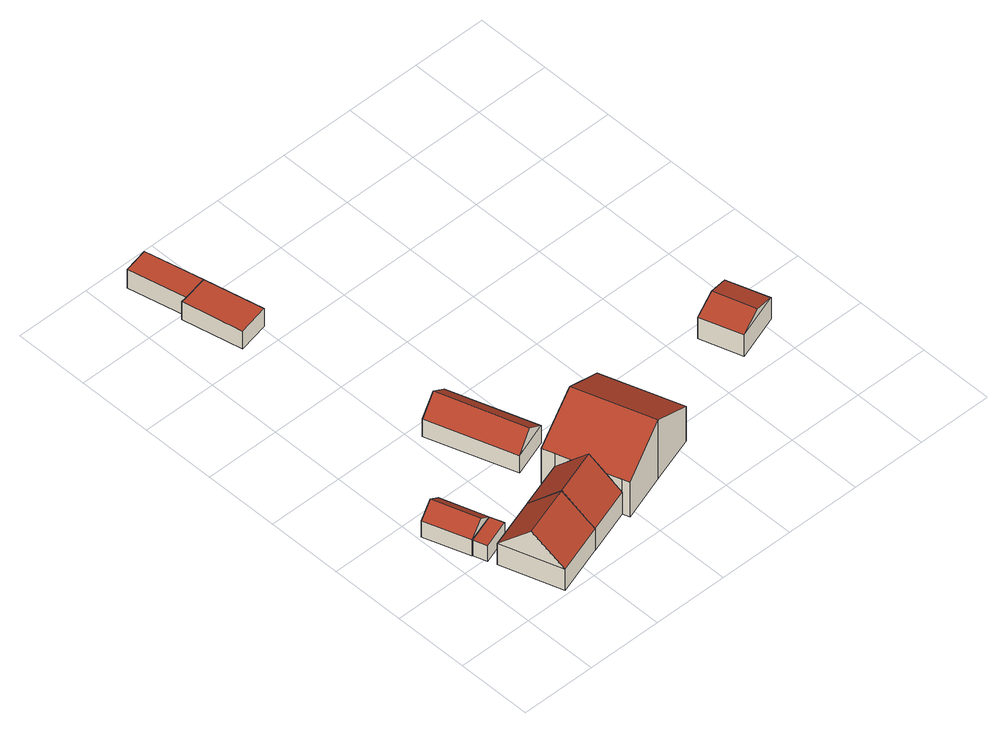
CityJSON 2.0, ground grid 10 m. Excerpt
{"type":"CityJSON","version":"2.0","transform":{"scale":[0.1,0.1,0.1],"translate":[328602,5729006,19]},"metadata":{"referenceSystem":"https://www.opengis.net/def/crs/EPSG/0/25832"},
"CityObjects":{
"building1":{"type":"Building","attributes":{"Geometrietyp2DReferenz":"3000","Gemeindeschluessel":"05170048","function":"31001_2723","roofType":"3100","measuredHeight":4.12},"address":[{"country":"Germany","locality":"Wesel","thoroughfareNumber":"28","thoroughfareName":"Schüttwich"}],"geometry":[{"type":"Solid","lod":"2","boundaries":[[[[0,1,2,3]],[[4,5,1,0]],[[6,7,5,4]],[[3,2,7,6]],[[0,8,4]],[[6,9,3]],[[3,9,8,0]],[[4,8,9,6]],[[1,5,7,2]]]],"semantics":{"surfaces":[{"type":"WallSurface"},{"type":"RoofSurface"},{"type":"GroundSurface"}],"values":[[0,0,0,0,0,0,1,1,2]]}}]},
"building2":{"type":"Building","attributes":{"Geometrietyp2DReferenz":"3000","Gemeindeschluessel":"05170048","function":"31001_2723","roofType":"1000","measuredHeight":2.31},"address":[{"country":"Germany","locality":"Wesel","thoroughfareNumber":"28","thoroughfareName":"Schüttwich"}],"geometry":[{"type":"Solid","lod":"2","boundaries":[[[[10,11,12,0]],[[13,14,11,10]],[[4,15,14,13]],[[0,12,15,4]],[[13,10,0,4]],[[11,14,15,12]]]],"semantics":{"surfaces":[{"type":"WallSurface"},{"type":"RoofSurface"},{"type":"GroundSurface"}],"values":[[0,0,0,0,1,2]]}}]},
"building3":{"type":"Building","attributes":{"Geometrietyp2DReferenz":"3000","Gemeindeschluessel":"05170048","function":"31001_2723","roofType":"3100","measuredHeight":7.21},"address":[{"country":"Germany","locality":"Wesel","thoroughfareNumber":"28","thoroughfareName":"Schüttwich"}],"geometry":[{"type":"Solid","lod":"2","boundaries":[[[[16,17,18,19]],[[20,21,17,16]],[[22,23,21,20]],[[19,18,23,22]],[[16,24,20]],[[22,25,19]],[[19,25,24,16]],[[20,24,25,22]],[[17,21,23,18]]]],"semantics":{"surfaces":[{"type":"WallSurface"},{"type":"RoofSurface"},{"type":"GroundSurface"}],"values":[[0,0,0,0,0,0,1,1,2]]}}]},
"building4":{"type":"Building","attributes":{"Geometrietyp2DReferenz":"3000","Gemeindeschluessel":"05170048","function":"31001_2463","roofType":"3100","measuredHeight":4.74},"address":[{"country":"Germany","locality":"Wesel","thoroughfareNumber":"28","thoroughfareName":"Schüttwich"}],"geometry":[{"type":"Solid","lod":"2","boundaries":[[[[26,27,28,29]],[[30,31,27,26]],[[32,33,31,30]],[[29,28,33,32]],[[26,34,30]],[[32,35,29]],[[29,35,34,26]],[[30,34,35,32]],[[27,31,33,28]]]],"semantics":{"surfaces":[{"type":"WallSurface"},{"type":"RoofSurface"},{"type":"GroundSurface"}],"values":[[0,0,0,0,0,0,1,1,2]]}}]},
"building5":{"type":"Building","attributes":{"Gemeindeschluessel":"05170048","Geometrietyp2DReferenz":"3000","function":"31001_1010"},"address":[{"country":"Germany","locality":"Wesel","thoroughfareNumber":"28","thoroughfareName":"Schüttwich"}],"children":["building5-1","building5-2"]},
"building5-1":{"type":"BuildingPart","attributes":{"roofType":"3100","measuredHeight":9.22},"parents":["building5"],"geometry":[{"type":"MultiSurface","lod":"2","boundaries":[[[36,37,38,39]],[[40,41,37,36]],[[42,43,41,40]],[[44,45,43,42]],[[46,47,45,44]],[[48,49,47,46]],[[50,51,49,48]],[[36,39,50,48,46,40]],[[44,42,40,46]],[[38,37,41,43,45,47,49,51]],[[50,52,53]],[[54,39,55]],[[56,54,55,38,57]],[[53,52,56,57,51]]],"semantics":{"surfaces":[{"type":"WallSurface"},{"type":"RoofSurface"},{"type":"GroundSurface"},{"type":"ClosureSurface"}],"values":[0,0,0,0,0,0,0,1,1,2,0,0,3,3]}}]},
"building5-2":{"type":"BuildingPart","attributes":{"roofType":"3100","measuredHeight":7.44},"parents":["building5"],"geometry":[{"type":"MultiSurface","lod":"2","boundaries":[[[58,59,60,20]],[[16,61,59,58]],[[55,38,61,16]],[[20,60,51,53]],[[55,16,58,62]],[[20,53,62,58]],[[59,61,38,57,51,60]],[[62,56,54]],[[54,56,57,38,55]],[[62,52,56]],[[56,52,53,51,57]]],"semantics":{"surfaces":[{"type":"WallSurface"},{"type":"RoofSurface"},{"type":"GroundSurface"},{"type":"ClosureSurface"}],"values":[0,0,0,0,1,1,2,0,3,0,3]}}]},
"building6":{"type":"Building","attributes":{"Geometrietyp2DReferenz":"3000","Gemeindeschluessel":"05170048","function":"31001_2723","roofType":"1000","measuredHeight":2.77},"address":[{"country":"Germany","locality":"Wesel","thoroughfareNumber":"28","thoroughfareName":"Schüttwich"}],"geometry":[{"type":"Solid","lod":"2","boundaries":[[[[63,64,65,66]],[[67,68,64,63]],[[69,70,68,67]],[[71,72,70,69]],[[66,65,72,71]],[[69,67,63,66,71]],[[64,68,70,72,65]]]],"semantics":{"surfaces":[{"type":"WallSurface"},{"type":"RoofSurface"},{"type":"GroundSurface"}],"values":[[0,0,0,0,0,1,2]]}}]},
"building7":{"type":"Building","attributes":{"Geometrietyp2DReferenz":"3000","Gemeindeschluessel":"05170048","function":"31001_2723","roofType":"1000","measuredHeight":2.84},"address":[{"country":"Germany","locality":"Wesel","thoroughfareNumber":"28","thoroughfareName":"Schüttwich"}],"geometry":[{"type":"Solid","lod":"2","boundaries":[[[[73,74,75,76]],[[66,77,74,73]],[[71,78,77,66]],[[76,75,78,71]],[[66,73,76,71]],[[74,77,78,75]]]],"semantics":{"surfaces":[{"type":"WallSurface"},{"type":"RoofSurface"},{"type":"GroundSurface"}],"values":[[0,0,0,0,1,2]]}}]},
"building8":{"type":"Building","attributes":{"Geometrietyp2DReferenz":"3000","Gemeindeschluessel":"05170048","function":"31001_2723","roofType":"3100","measuredHeight":4.55},"address":[{"country":"Germany","locality":"Wesel","thoroughfareNumber":"28","thoroughfareName":"Schüttwich"}],"geometry":[{"type":"Solid","lod":"2","boundaries":[[[[79,80,81,82]],[[83,84,80,79]],[[85,86,84,83]],[[82,81,86,85]],[[79,87,83]],[[85,88,82]],[[82,88,87,79]],[[83,87,88,85]],[[80,84,86,81]]]],"semantics":{"surfaces":[{"type":"WallSurface"},{"type":"RoofSurface"},{"type":"GroundSurface"}],"values":[[0,0,0,0,0,0,1,1,2]]}}]}
},
"vertices":[
[60,124,31],[60,124,6],[40,184,6],[40,184,31],[22,111,31],[22,111,6],[2,171,31],[2,171,6],[41,117,47],[21,177,47],
[66,106,31],[66,106,7],[60,124,7],[28,93,31],[28,93,7],[22,111,7],
[98,104,40],[98,104,7],[32,82,7],[32,82,40],[125,24,40],[125,24,7],[58,2,40],[58,2,7],[112,64,79],[45,42,79],
[197,185,32],[197,185,5],[159,299,5],[159,299,32],[148,168,32],[148,168,5],[110,282,32],[110,282,5],[172,177,52],[135,291,52],
[154,140,60],[154,140,6],[159,124,6],[159,124,60],[216,160,98],[216,160,6],[278,181,60],[278,181,6],[313,77,60],[313,77,6],[251,56,98],[251,56,6],[188,35,60],[188,35,6],[185,44,60],[185,44,6],[179,65,60],[185,44,40],[166,104,60],[159,124,40],[172,84,60],[172,84,6],
[112,64,80],[112,64,6],[125,24,6],[98,104,6],[172,84,80],
[103,525,31],[103,525,3],[86,603,3],[86,603,31],[62,516,31],[62,516,3],[45,595,31],[45,595,3],[53,596,31],[53,596,3],
[69,679,31],[69,679,2],[36,672,2],[36,672,31],[86,603,2],[53,596,2],
[511,149,37],[511,149,4],[493,204,4],[493,204,37],[450,128,37],[450,128,4],[432,183,37],[432,183,4],[480,138,49],[463,193,49]
]}
